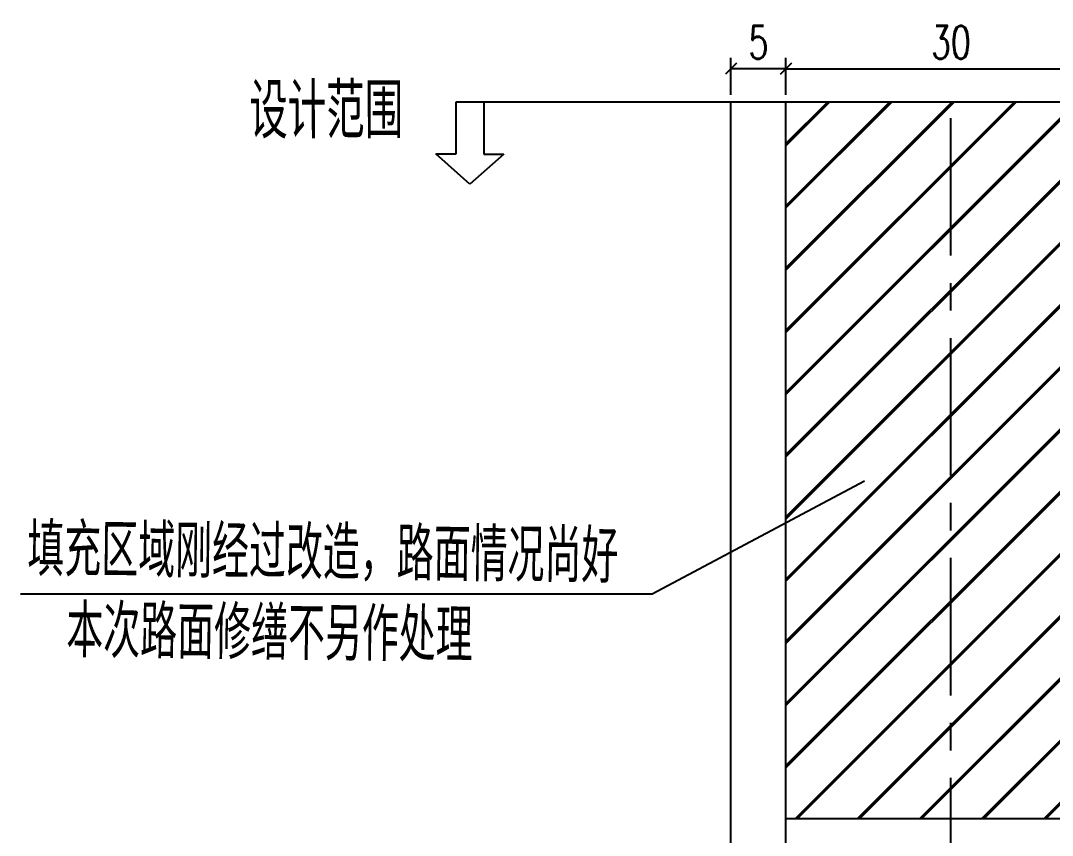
# Model space of a CAD drawing. Extents: x 113363 to 119694, y 18926 to 19620.
# Drawn here: x 119415.4 to 119509.2, y 19380.6 to 19454.7 of the extents above; entities that cross this region are included whole.
import ezdxf
from ezdxf.enums import TextEntityAlignment as Align

# ---------------------------------------------------------------- set-up
doc = ezdxf.new("R2010")
doc.units = 0
doc.linetypes.add('CENTER', pattern=[2, 1.25, -0.25, 0.25, -0.25])
doc.linetypes.add('CONTINOUS', pattern=[0])
for name, color, linetype in [('AXIS', 2, 'Continuous'), ('FW', 4, 'Continuous'), ('SGFW', 4, 'Continuous'), ('人行道', 1, 'Continuous'), ('地下通道处标高', 4, 'Continuous'), ('标注', 7, 'Continuous'), ('横断面宽度标注', 7, 'Continuous'), ('立道牙', 5, 'Continuous')]:
    doc.layers.add(name, color=color, linetype=linetype)
doc.styles.add('st', font='txt.shx', dxfattribs={"bigfont": 'hztxt.shx'})
doc.styles.add('txtd', font='txtd.shx', dxfattribs={"width": 0.7, "bigfont": 'hztxt.shx'})
doc.dimstyles.get("Standard").update_dxf_attribs({"dimtxt": 3, "dimasz": 1, "dimexe": 1, "dimexo": 0.625, "dimgap": 0.9, "dimtad": 1, "dimdsep": 46, "dimtxsty": 'txtd', "dimblk": 'OBLIQUE', "dimcen": 0.09, "dimclrd": 256, "dimadec": 0, "dimazin": 0, "dimtfac": 1, "dimtix": 1, "dimtmove": 2, "dimatfit": 3, "dimfxl": 1, "dimtolj": 1, "dimtzin": 0, "dimlwd": -1, "dimarcsym": 0})

# ---------------------------------------------------------------- blocks, each defined once
blk = doc.blocks.new('_Oblique')
at = {"color": 0, "linetype": 'ByBlock', "lineweight": -2}
blk.add_line((-0.5, -0.5), (0.5, 0.5), dxfattribs=at)
blk = doc.blocks.new('*U146')
at = {"layer": '横断面宽度标注', "color": 0, "linetype": 'CONTINOUS', "lineweight": -2, "transparency": 16777216}
for p, q in [((119485, 19447.963), (119485, 19451.343)), ((119515, 19447.963), (119515, 19451.343))]:
    blk.add_line(p, q, dxfattribs=at)
at = {"layer": '横断面宽度标注', "linetype": 'CONTINOUS', "transparency": 16777216}
blk.add_line((119485, 19450.343), (119515, 19450.343), dxfattribs=at)
at = {"layer": '横断面宽度标注', "linetype": 'CONTINOUS', "transparency": 16777216, "rotation": 180}
blk.add_blockref('_Oblique', (119485, 19450.343), dxfattribs=at)
at = {"layer": '横断面宽度标注', "linetype": 'CONTINOUS', "transparency": 16777216}
blk.add_blockref('_Oblique', (119515, 19450.343), dxfattribs=at)
at = {"layer": '横断面宽度标注', "color": 0, "linetype": 'CONTINOUS', "transparency": 16777216, "insert": (119500, 19452.743), "char_height": 3, "width": 0.000000001, "attachment_point": 5, "style": 'txtd'}
blk.add_mtext('\\A1;30', dxfattribs=at)
blk = doc.blocks.new('*U149')
at = {"layer": '横断面宽度标注', "color": 0, "linetype": 'CONTINOUS', "lineweight": -2, "transparency": 16777216}
for p, q in [((119480, 19447.963), (119480, 19451.343)), ((119485, 19447.963), (119485, 19451.343))]:
    blk.add_line(p, q, dxfattribs=at)
at = {"layer": '横断面宽度标注', "linetype": 'CONTINOUS', "transparency": 16777216}
blk.add_line((119485, 19450.343), (119480, 19450.343), dxfattribs=at)
for p, rotation in [((119480, 19450.343), 179.9999999999583), ((119485, 19450.343), 359.9999999999583)]:
    blk.add_blockref('_Oblique', p, dxfattribs=dict(at, rotation=rotation))
at = {"layer": '横断面宽度标注', "color": 0, "linetype": 'CONTINOUS', "transparency": 16777216, "insert": (119482.5, 19452.743), "char_height": 3, "width": 0.000000001, "attachment_point": 5, "style": 'txtd'}
blk.add_mtext('\\A1;5', dxfattribs=at)

msp = doc.modelspace()

# ---------------------------------------------------------------- hatches: boundary and pattern name
at = {"layer": '地下通道处标高', "linetype": 'CONTINOUS'}
h = msp.add_hatch(dxfattribs=at)
h.set_pattern_fill('JIS_LC_20A', color=9, scale=0.2, style=0)
h.paths.add_polyline_path([(119500, 19447.338), (119485, 19447.338), (119485, 19382.163), (119500, 19382.163)])
h.paths.add_polyline_path([(119515, 19447.338), (119500, 19447.338), (119500, 19382.163), (119515, 19382.163)])

# ---------------------------------------------------------------- linework, layer by layer
at = {"layer": 'AXIS', "color": 211, "linetype": 'CENTER', "ltscale": 10}
msp.add_line((119500, 19293.35), (119500, 19447.338), dxfattribs=at)
at = {"layer": 'FW', "linetype": 'CONTINOUS'}
msp.add_line((119485, 19382.163), (119553.849, 19382.163), dxfattribs=at)
at = {"layer": 'SGFW', "linetype": 'Continuous'}
for p, q in [((119492.16, 19412.822), (119472.819, 19402.569)), ((119472.819, 19402.569), (119415.39, 19402.569))]:
    msp.add_line(p, q, dxfattribs=at)
at = {"layer": '人行道'}
for p, q in [((119480, 19447.338), (119520, 19447.338)), ((119480, 19343.126), (119480, 19447.338))]:
    msp.add_line(p, q, dxfattribs=at)
at = {"layer": '标注', "color": 7, "linetype": 'Continuous'}
for p, q in [((119454.995, 19442.586), (119455, 19447.338)), ((119455, 19447.338), (119457.512, 19447.335)), ((119455, 19447.338), (119457.512, 19447.335)), ((119457.512, 19447.335), (119457.507, 19442.584)), ((119456.248, 19439.837), (119453.155, 19442.588)), ((119453.155, 19442.588), (119454.995, 19442.586)), ((119459.347, 19442.582), (119456.248, 19439.837)), ((119457.507, 19442.584), (119459.347, 19442.582))]:
    msp.add_line(p, q, dxfattribs=at)
at = {"layer": '标注', "linetype": 'Continuous'}
msp.add_line((119455, 19447.338), (119545, 19447.338), dxfattribs=at)
at = {"layer": '立道牙'}
msp.add_line((119485, 19342.861), (119485, 19447.338), dxfattribs=at)

# ---------------------------------------------------------------- texts
at = {"layer": 'SGFW', "linetype": 'Continuous', "style": 'txtd', "width": 0.7}
for s, p in [('填充区域刚经过改造，路面情况尚好', (119415.978, 19404.221, 145)), ('本次路面修缮不另作处理', (119419.523, 19396.826, 145))]:
    msp.add_text(s, height=4.8, rotation=359.31627, dxfattribs=at).set_placement(p)
at = {"layer": '标注', "color": 7, "style": 'st', "width": 0.7}
msp.add_text('设计范围', height=5, rotation=0.11298, dxfattribs=at).set_placement((119443.187, 19444.006), align=Align.CENTER)

# ---------------------------------------------------------------- dimensions: what is measured, and where the dimension line sits
at = {"layer": '横断面宽度标注', "linetype": 'CONTINOUS'}
for p2, distance, picture, middle in [((119480, 19447.338), -3.005, '*U149', (119482.5, 19452.743)), ((119515, 19447.338), 3.005, '*U146', (119500, 19452.743))]:
    dim = msp.add_aligned_dim(p1=(119485, 19447.338), p2=p2, distance=distance, dimstyle='Standard', dxfattribs=at)
    dim.commit()
    dim.dimension.update_dxf_attribs({"geometry": picture, "text_midpoint": middle})

doc.saveas('drawing.dxf')
